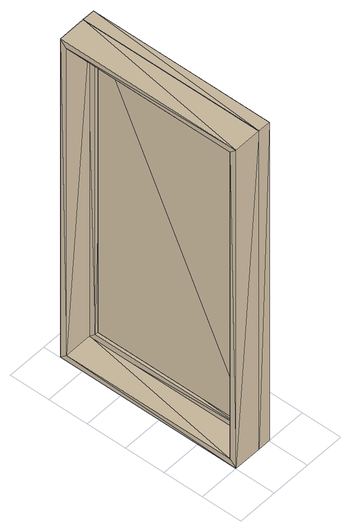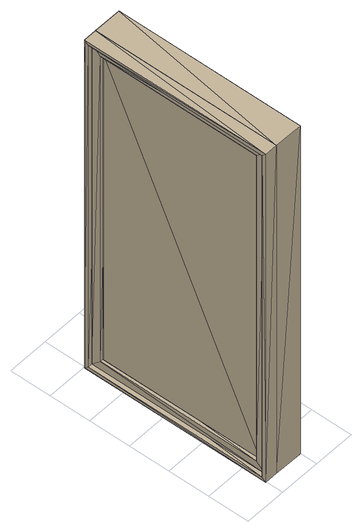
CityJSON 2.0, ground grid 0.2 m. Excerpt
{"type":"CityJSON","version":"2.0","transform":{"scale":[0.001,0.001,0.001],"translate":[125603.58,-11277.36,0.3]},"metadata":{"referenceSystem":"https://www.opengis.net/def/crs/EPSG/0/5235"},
"CityObjects":{
"building1":{"type":"Building","children":["building1-1"]},
"building1-1":{"type":"BuildingInstallation","attributes":{"ifc_type":"IfcWindow","name":"M_Fixed:0915 x 1830mm:355809"},"parents":["building1"],"geometry":[{"type":"MultiSurface","lod":"2.2","boundaries":[[[0,1,2]],[[3,0,2]],[[3,2,4]],[[5,3,4]],[[5,4,6]],[[7,5,6]],[[7,6,1]],[[0,7,1]],[[2,1,4]],[[1,6,4]],[[5,0,3]],[[5,7,0]],[[8,9,10]],[[11,8,10]],[[11,10,12]],[[13,11,12]],[[13,12,14]],[[15,13,14]],[[15,14,9]],[[8,15,9]],[[16,17,18]],[[19,16,18]],[[19,18,20]],[[21,19,20]],[[21,20,22]],[[23,21,22]],[[23,22,17]],[[16,23,17]],[[9,17,22]],[[9,22,10]],[[9,14,18]],[[17,9,18]],[[18,14,20]],[[22,20,12]],[[10,22,12]],[[20,14,12]],[[23,16,8]],[[11,23,8]],[[19,15,8]],[[19,8,16]],[[21,15,19]],[[13,21,23]],[[13,23,11]],[[13,15,21]],[[24,25,26]],[[27,24,26]],[[27,26,28]],[[29,27,28]],[[29,28,30]],[[31,29,30]],[[31,30,25]],[[24,31,25]],[[32,9,14]],[[33,32,14]],[[33,14,12]],[[34,33,12]],[[34,12,10]],[[35,34,10]],[[35,10,9]],[[32,35,9]],[[25,9,10]],[[25,10,26]],[[14,9,30]],[[9,25,30]],[[14,30,12]],[[10,12,28]],[[26,10,28]],[[12,30,28]],[[35,32,24]],[[27,35,24]],[[31,32,33]],[[31,24,32]],[[34,31,33]],[[29,34,35]],[[29,35,27]],[[29,31,34]],[[25,36,37]],[[26,25,37]],[[26,37,38]],[[28,26,38]],[[28,38,39]],[[30,28,39]],[[30,39,36]],[[25,30,36]],[[40,41,42]],[[43,40,42]],[[43,42,44]],[[45,43,44]],[[45,44,46]],[[47,45,46]],[[47,46,41]],[[40,47,41]],[[41,46,37]],[[36,41,37]],[[36,39,42]],[[41,36,42]],[[44,42,38]],[[46,44,38]],[[42,39,38]],[[37,46,38]],[[26,47,40]],[[26,40,25]],[[43,30,25]],[[43,25,40]],[[28,43,45]],[[28,45,47]],[[28,30,43]],[[28,47,26]]]}]}
},
"vertices":[
[168,854,1772],[168,854,68],[156,854,68],[156,854,1772],[156,65,68],[156,65,1772],[168,65,68],[168,65,1772],[184,898,1816],[140,898,1816],[140,21,1816],[184,21,1816],[140,21,24],[184,21,24],[140,898,24],[184,898,24],[184,854,1772],[140,854,1772],[140,854,68],[184,854,68],[140,65,68],[184,65,68],[140,65,1772],[184,65,1772],[203,917,1835],[140,917,1835],[140,2,1835],[203,2,1835],[140,2,5],[203,2,5],[140,917,5],[203,917,5],[203,898,1816],[203,898,24],[203,21,24],[203,21,1816],[3,917,1835],[3,2,1835],[3,2,5],[3,917,5],[140,885,1803],[3,885,1803],[3,885,37],[140,885,37],[3,34,37],[140,34,37],[3,34,1803],[140,34,1803]
]}
